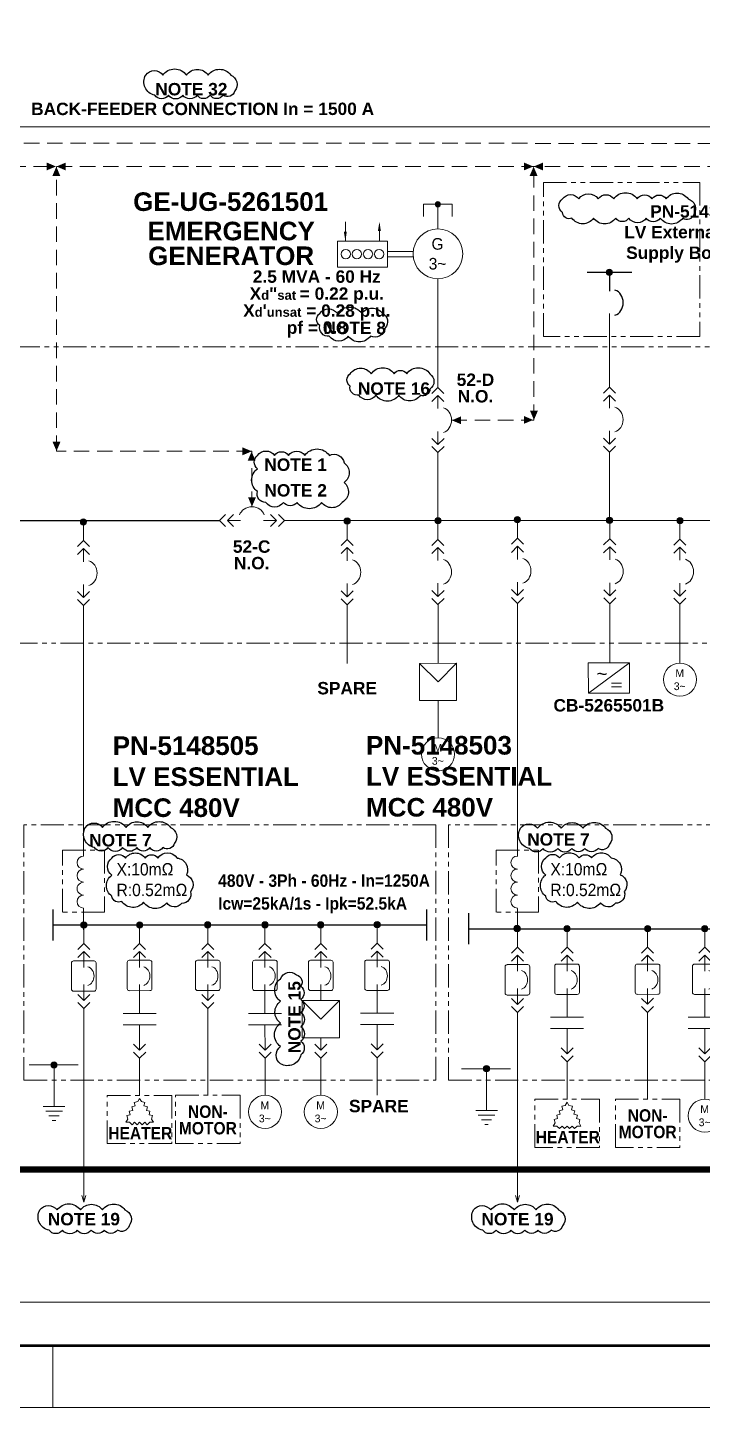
# Model space of a CAD drawing. Extents: x 0 to 1189, y 0 to 841.
# Drawn here: x 205.9 to 314.8, y 0 to 222.6 of the extents above; entities that cross this region are included whole.
import ezdxf

# ---------------------------------------------------------------- set-up
doc = ezdxf.new("R2010")
doc.units = 0
doc.header["$MEASUREMENT"] = 0
for name, pattern in [('CENTER', [2, 1.25, -0.25, 0.25, -0.25]), ('HIDDEN', [0.375, 0.25, -0.125]), ('PHANTOM', [2.5, 1.25, -0.25, 0.25, -0.25, 0.25, -0.25])]:
    doc.linetypes.add(name, pattern=pattern)
for name, color, linetype in [('Border', 7, 'Continuous'), ('E-BOARD', 4, 'PHANTOM'), ('E-BUSBAR', 5, 'Continuous'), ('E-CONNECTION DOT', 7, 'Continuous'), ('E-CONTRL. & DATA CABLE', 9, 'HIDDEN'), ('E-NOTE TEXT', 7, 'Continuous'), ('E-POWER CABLE', 3, 'Continuous'), ('E-SCOPE BOUNDARY', 7, 'CENTER'), ('E-SYMBOL', 2, 'Continuous'), ('E-TEXT 2', 7, 'Continuous'), ('E-TEXT 3', 3, 'Continuous'), ('REV CLOUD', 1, 'Continuous')]:
    doc.layers.add(name, color=color, linetype=linetype)
doc.layers.add('Level 1', color=7, linetype='Continuous', lineweight=0)
doc.layers.add('Level 21', color=7, linetype='Continuous', lineweight=0)
doc.styles.add('P80-ARIAL', font='arialbd.ttf')
doc.styles.add('P80-ARIAL-1', font='arialbd.ttf')
doc.styles.add('Styledgn032', font='arialbd.ttf')
doc.styles.add('Styledgn100', font='arialbd.ttf')
doc.styles.add('Unifilar', font='arial.ttf')

# ---------------------------------------------------------------- blocks, each defined once
blk = doc.blocks.new('STARTG')
at = {"layer": 'E-SYMBOL', "linetype": 'Continuous', "lineweight": 0}
for p in [(-1, 0), (1, 0)]:
    blk.add_line(p, (0, -1), dxfattribs=at)
at = {"layer": 'E-SYMBOL', "linetype": 'Continuous', "lineweight": 0, "flags": 128}
blk.add_lwpolyline([(-1, 0), (1, 0), (1, -2), (-1, -2), (-1, 0)], dxfattribs=at)
blk = doc.blocks.new('MOT3PH1')
at = {"layer": 'E-SYMBOL', "linetype": 'Continuous', "lineweight": -2}
blk.add_circle((0, -53.4), 53.4, dxfattribs=at)
at = {"layer": 'E-SYMBOL', "linetype": 'Continuous', "lineweight": -2, "char_height": 25, "attachment_point": 5, "line_spacing_factor": 0.8, "style": 'P80-ARIAL-1'}
for s, insert in [('{\\Fdgn000|c0;M}', (-0.8, -32.3)), ('{\\Fdgn000|c0;3~}', (-0.8, -74.9))]:
    blk.add_mtext(s, dxfattribs=dict(at, insert=insert))
blk = doc.blocks.new('DJBTEX1')
at = {"layer": 'E-SYMBOL', "linetype": 'Continuous', "lineweight": -2}
for p, q in [((0, -36.9), (0, -97.4)), ((0, -263.1), (0, -202.6))]:
    blk.add_line(p, q, dxfattribs=at)
at = {"layer": 'E-SYMBOL', "linetype": 'Continuous', "lineweight": 13, "flags": 128}
for points in [[(27.7, -27.7), (0, 0), (-27.7, -27.7)], [(27.7, -64.6), (0, -36.9), (-27.7, -64.6)], [(27.7, -235.4), (0, -263.1), (-27.7, -235.4)], [(27.7, -272.3), (0, -300), (-27.7, -272.3)]]:
    blk.add_lwpolyline(points, dxfattribs=at)
at = {"layer": 'E-SYMBOL', "linetype": 'Continuous', "lineweight": -2}
blk.add_ellipse((12.5, -150), major_axis=(0, -58.8), ratio=0.849997, start_param=0.25268, end_param=2.888912, dxfattribs=at)
blk = doc.blocks.new('CONEX31')
at = {"layer": 'E-CONNECTION DOT', "linetype": 'Continuous'}
h = blk.add_hatch(color=7, dxfattribs=at)
edge = h.paths.add_edge_path()
edge.add_arc((0, 0), 10, 0, 360)
at = {"layer": 'E-CONNECTION DOT', "color": 7, "linetype": 'Continuous', "lineweight": -2}
blk.add_circle((0, 0), 10, dxfattribs=at)
blk = doc.blocks.new('AnonymousCell2')
at = {"layer": 'E-SYMBOL', "linetype": 'Continuous', "lineweight": 13, "flags": 128}
for points in [[(27.7, 4.6), (0, 32.3), (-27.7, 4.6)], [(27.7, -32.3), (0, -4.6), (-27.7, -32.3)]]:
    blk.add_lwpolyline(points, dxfattribs=at)
blk = doc.blocks.new('AnonymousCell3')
at = {"layer": 'E-SYMBOL', "linetype": 'Continuous', "lineweight": 13, "flags": 128}
for points in [[(27.7, 32.3), (0, 4.6), (-27.7, 32.3)], [(27.7, -4.6), (0, -32.3), (-27.7, -4.6)]]:
    blk.add_lwpolyline(points, dxfattribs=at)
blk = doc.blocks.new('DJBTEX')
at = {"layer": 'E-SYMBOL', "linetype": 'Continuous', "lineweight": 13}
for p, q in [((0, -36.9), (0, -97.4)), ((0, -263.1), (0, -202.6))]:
    blk.add_line(p, q, dxfattribs=at)
blk.add_ellipse((12.5, -150), major_axis=(0, -58.8), ratio=0.849997, start_param=0.25268, end_param=2.888912, dxfattribs=at)
at = {"color": 7, "linetype": 'Continuous', "lineweight": 13}
for name, p in [('AnonymousCell2', (0, -32.3)), ('AnonymousCell3', (0, -267.7))]:
    blk.add_blockref(name, p, dxfattribs=at)
blk = doc.blocks.new('ATERR1')
at = {"layer": 'E-SYMBOL', "linetype": 'Continuous'}
h = blk.add_hatch(color=256, dxfattribs=at)
edge = h.paths.add_edge_path()
edge.add_arc((0, 0), 10, 0, 360)
at = {"layer": 'E-SYMBOL', "linetype": 'Continuous', "lineweight": -2}
for p, q in [((-80.3, 0), (77.9, 0)), ((0, 0), (0, -134.4)), ((-35, -134.4), (35, -134.4)), ((-26.8, -149.4), (26.8, -149.4)), ((-16.4, -164.4), (16.4, -164.4)), ((-5.8, -179.4), (5.8, -179.4))]:
    blk.add_line(p, q, dxfattribs=at)
blk.add_circle((0, 0), 10, dxfattribs=at)
blk = doc.blocks.new('AnonymousCell35')
at = {"layer": 'E-SYMBOL', "linetype": 'Continuous', "lineweight": 0, "flags": 128}
for points in [[(1.67, 2.45), (-1.64, 2.45)], [(-1.97, 2.11), (-1.97, -2.12)], [(2.01, -2.11), (2, 2.12)], [(-1.64, -2.45), (1.67, -2.45)]]:
    blk.add_lwpolyline(points, dxfattribs=at)
at = {"layer": 'E-SYMBOL', "linetype": 'Continuous', "lineweight": 0}
for centre, start, end in [((-1.64, 2.11), 90.0158, 180.0158), ((1.67, 2.12), 0.0158, 90.0158), ((-1.64, -2.12), 180.0158, 270.0158), ((1.67, -2.11), 270.0158, 0.0158), ((1.67, -2.11), 270.0158, 0.0158)]:
    blk.add_arc(centre, 0.331, start, end, dxfattribs=at)
blk = doc.blocks.new('DJARBT')
at = {"layer": 'E-SYMBOL', "linetype": 'Continuous', "lineweight": 0}
for p, q in [((0, 7.91), (0, 5.34)), ((0, 0), (0, 2.57))]:
    blk.add_line(p, q, dxfattribs=at)
blk.add_ellipse((0.33, 3.96), major_axis=(0, -1.55), ratio=0.849997, start_param=0.25268, end_param=2.888912, dxfattribs=at)
blk = doc.blocks.new('AnonymousCell34')
at = {"layer": 'E-SYMBOL', "linetype": 'Continuous', "lineweight": 0, "flags": 128}
for points in [[(0.97, 4.28), (0, 5.25), (-0.97, 4.28)], [(0.97, 2.99), (0, 3.96), (-0.97, 2.99)], [(0.97, -2.99), (0, -3.96), (-0.97, -2.99)], [(0.97, -4.28), (0, -5.25), (-0.97, -4.28)]]:
    blk.add_lwpolyline(points, dxfattribs=at)
at = {"layer": 'E-SYMBOL', "linetype": 'Continuous', "lineweight": 0}
for name, p in [('AnonymousCell35', (-0.02, 0)), ('DJARBT', (0, -3.96))]:
    blk.add_blockref(name, p, dxfattribs=at)
blk = doc.blocks.new('AnonymousCell33')
at = {"layer": 'E-POWER CABLE', "linetype": 'Continuous', "lineweight": 0}
for p, q in [((0, 10.5), (0, 13.5)), ((0, 0), (0, -14))]:
    blk.add_line(p, q, dxfattribs=at)
at = {"color": 7, "linetype": 'Continuous', "lineweight": 0}
blk.add_blockref('AnonymousCell34', (0, 5.25), dxfattribs=at)
at = {"layer": 'Level 1', "color": 7, "linetype": 'Continuous', "lineweight": 0, "xscale": 0.05000000000000002, "yscale": 0.05000000000000002, "zscale": 0.05000000000000002, "rotation": 0.01584072561617136}
blk.add_blockref('CONEX31', (0, 13.5), dxfattribs=at)
blk.add_blockref('CONEX31', (0, 13.5), dxfattribs=at)
blk = doc.blocks.new('AnonymousCell153')
at = {"layer": 'E-SYMBOL', "linetype": 'Continuous', "lineweight": 13}
blk.add_circle((0, 0), 4.01, dxfattribs=at)
at = {"layer": 'E-SYMBOL', "linetype": 'Continuous', "lineweight": 13, "char_height": 1.875, "attachment_point": 5, "rotation": 0.0158, "line_spacing_factor": 0.8, "style": 'P80-ARIAL-1'}
for s, insert in [('{\\Fdgn000|c0;G}', (-0.06, 1.59)), ('{\\Fdgn000|c0;3~}', (-0.06, -1.61))]:
    blk.add_mtext(s, dxfattribs=dict(at, insert=insert))
blk = doc.blocks.new('AnonymousCell572')
at = {"layer": 'E-SYMBOL', "linetype": 'Continuous', "lineweight": 13}
for p, q in [((-3.01, -15.46), (3.65, -10.55)), ((0.71, -13.82), (2.34, -13.82)), ((0.71, -14.42), (2.34, -14.42))]:
    blk.add_line(p, q, dxfattribs=at)
blk.add_lwpolyline([(-3.02, -10.55), (3.65, -10.55), (3.65, -15.46), (-3.01, -15.46)], close=True, dxfattribs=at)
at = {"layer": 'E-SYMBOL', "linetype": 'Continuous', "lineweight": 13, "style": 'Unifilar'}
blk.add_text('~', height=2.15, dxfattribs=at).set_placement((-1.69, -13.39))
blk = doc.blocks.new('NA')
at = {"layer": 'E-SYMBOL', "linetype": 'Continuous', "lineweight": 13}
for p, q in [((53.536, 0), (-53.536, 0)), ((53.536, -36.62), (-53.536, -36.62))]:
    blk.add_line(p, q, dxfattribs=at)
blk = doc.blocks.new('DJARBT70')
at = {"layer": 'E-SYMBOL', "linetype": 'Continuous', "lineweight": 13}
for p, q in [((0, 7.91), (0, 5.34)), ((0, 0), (0, 2.57))]:
    blk.add_line(p, q, dxfattribs=at)
at = {"layer": 'E-SYMBOL', "linetype": 'Continuous', "lineweight": 13, "flags": 128}
for points in [[(-1.99, 6.17), (-1.99, 1.94)], [(1.65, 6.5), (-1.66, 6.5)], [(1.99, 1.94), (1.99, 6.17)], [(-1.66, 1.6), (1.66, 1.61)]]:
    blk.add_lwpolyline(points, dxfattribs=at)
at = {"layer": 'E-SYMBOL', "linetype": 'Continuous', "lineweight": 13}
for centre, start, end in [((-1.66, 6.17), 90.0158, 180.0158), ((1.65, 6.17), 0.0158, 90.0158), ((-1.66, 1.94), 180.0158, 270.0158), ((1.66, 1.94), 270.0158, 0.0158), ((1.66, 1.94), 270.0158, 0.0158)]:
    blk.add_arc(centre, 0.331, start, end, dxfattribs=at)
blk.add_ellipse((0.33, 3.96), major_axis=(0, -1.55), ratio=0.849997, start_param=0.25268, end_param=2.888912, dxfattribs=at)
blk = doc.blocks.new('A$C60a13fb3')
at = {"layer": 'E-POWER CABLE', "linetype": 'Continuous', "lineweight": 0}
for p, q in [((0, -3), (0, 0)), ((0, -12.21), (0, -14.29)), ((0, -16.12), (0.01, -20.21)), ((0.01, -27.5), (0.01, -21.5))]:
    blk.add_line(p, q, dxfattribs=at)
at = {"layer": 'E-SYMBOL', "linetype": 'Continuous', "lineweight": 0, "flags": 128}
for points in [[(0.97, -3.97), (0, -3), (-0.97, -3.97)], [(0.97, -5.26), (0, -4.29), (-0.97, -5.26)], [(0.97, -19.24), (0.01, -20.21), (-0.96, -19.24)], [(0.98, -20.53), (0.01, -21.5), (-0.96, -20.53)]]:
    blk.add_lwpolyline(points, dxfattribs=at)
at = {"color": 7, "linetype": 'Continuous', "lineweight": 13}
blk.add_blockref('DJARBT70', (0, -12.21), dxfattribs=at)
at = {"layer": 'Level 1', "color": 7, "linetype": 'Continuous', "lineweight": 0, "xscale": 0.05000000000000002, "yscale": 0.05000000000000002, "zscale": 0.05000000000000002, "rotation": 0.01584072561617136}
for name, p in [('CONEX31', (0, 0)), ('NA', (0, -14.29))]:
    blk.add_blockref(name, p, dxfattribs=at)
blk = doc.blocks.new('A$C6713cf10')
at = {"layer": 'E-POWER CABLE', "linetype": 'Continuous', "lineweight": 0}
for p, q in [((0, -3), (0, 0)), ((0, -12.21), (0, -14.29)), ((0, -16.12), (0.01, -20.21)), ((0.01, -27.5), (0.01, -21.5))]:
    blk.add_line(p, q, dxfattribs=at)
at = {"layer": 'E-SYMBOL', "linetype": 'Continuous', "lineweight": 0, "flags": 128}
for points in [[(0.97, -3.97), (0, -3), (-0.97, -3.97)], [(0.97, -5.26), (0, -4.29), (-0.97, -5.26)], [(0.97, -19.24), (0.01, -20.21), (-0.96, -19.24)], [(0.98, -20.53), (0.01, -21.5), (-0.96, -20.53)]]:
    blk.add_lwpolyline(points, dxfattribs=at)
at = {"color": 7, "linetype": 'Continuous', "lineweight": 13}
blk.add_blockref('DJARBT70', (0, -12.21), dxfattribs=at)
at = {"layer": 'Level 1', "color": 7, "linetype": 'Continuous', "lineweight": 0, "xscale": 0.05000000000000002, "yscale": 0.05000000000000002, "zscale": 0.05000000000000002, "rotation": 0.01584072561617136}
for name, p in [('CONEX31', (0, 0)), ('NA', (0, -14.29))]:
    blk.add_blockref(name, p, dxfattribs=at)
at = {"layer": 'Level 1', "color": 1, "linetype": 'Continuous', "lineweight": 0, "xscale": 0.05000000000000002, "yscale": 0.05000000000000002, "zscale": 0.05000000000000002, "rotation": 0.01584072561617136}
blk.add_blockref('MOT3PH1', (0.01, -27.5), dxfattribs=at)
blk = doc.blocks.new('A$C0d55cd45')
at = {"layer": 'E-POWER CABLE', "linetype": 'Continuous', "lineweight": 0}
for p, q in [((0, -3), (0, 0)), ((0.01, -18.21), (0.01, -20.21)), ((0.01, -27.5), (0.01, -21.5))]:
    blk.add_line(p, q, dxfattribs=at)
at = {"layer": 'E-SYMBOL', "linetype": 'Continuous', "lineweight": 0, "flags": 128}
for points in [[(0.97, -3.97), (0, -3), (-0.97, -3.97)], [(0.97, -5.26), (0, -4.29), (-0.97, -5.26)], [(0.97, -19.24), (0.01, -20.21), (-0.96, -19.24)], [(0.98, -20.53), (0.01, -21.5), (-0.96, -20.53)]]:
    blk.add_lwpolyline(points, dxfattribs=at)
at = {"color": 7, "linetype": 'Continuous', "lineweight": 13}
blk.add_blockref('DJARBT70', (0, -12.21), dxfattribs=at)
at = {"layer": 'Level 1', "color": 7, "linetype": 'Continuous', "lineweight": 0}
for name, p, xscale, yscale, zscale, rotation in [('CONEX31', (0, 0), 0.05000000000000002, 0.05000000000000002, 0.05000000000000002, 0.01584072561617136), ('STARTG', (0, -12.21), 3, 3, 3, 0.01584072559316328)]:
    blk.add_blockref(name, p, dxfattribs=dict(at, xscale=xscale, yscale=yscale, zscale=zscale, rotation=rotation))
at = {"layer": 'Level 1', "color": 1, "linetype": 'Continuous', "lineweight": 0, "xscale": 0.05000000000000002, "yscale": 0.05000000000000002, "zscale": 0.05000000000000002, "rotation": 0.01584072561617136}
blk.add_blockref('MOT3PH1', (0.01, -27.5), dxfattribs=at)
blk = doc.blocks.new('TYPE-NO MOTOR')
at = {"layer": 'E-POWER CABLE', "linetype": 'Continuous', "lineweight": 0}
for p, q in [((0, -3), (0, 0)), ((0, -12.21), (0, -14.29)), ((0, -16.12), (0.01, -20.21)), ((0.01, -27.5), (0.01, -21.5))]:
    blk.add_line(p, q, dxfattribs=at)
at = {"layer": 'E-SYMBOL', "linetype": 'Continuous', "lineweight": 0, "flags": 128}
for points in [[(0.97, -3.97), (0, -3), (-0.97, -3.97)], [(0.97, -5.26), (0, -4.29), (-0.97, -5.26)], [(0.97, -19.24), (0.01, -20.21), (-0.96, -19.24)], [(0.98, -20.53), (0.01, -21.5), (-0.96, -20.53)]]:
    blk.add_lwpolyline(points, dxfattribs=at)
at = {"color": 7, "linetype": 'Continuous', "lineweight": 13}
blk.add_blockref('DJARBT70', (0, -12.21), dxfattribs=at)
at = {"layer": 'Level 1', "color": 7, "linetype": 'Continuous', "lineweight": 0, "xscale": 0.05000000000000002, "yscale": 0.05000000000000002, "zscale": 0.05000000000000002, "rotation": 0.01584072561617136}
blk.add_blockref('NA', (0, -14.29), dxfattribs=at)
blk = doc.blocks.new('A$C6ec2deaa')
blk.add_blockref('TYPE-NO MOTOR', (0, 0.08))
at = {"layer": 'Level 1', "color": 7, "linetype": 'Continuous', "lineweight": 0, "xscale": 0.05000000000000002, "yscale": 0.05000000000000002, "zscale": 0.05000000000000002, "rotation": 0.01584072561617136}
blk.add_blockref('CONEX31', (0, 0.08), dxfattribs=at)
blk = doc.blocks.new('A$C74899eaa')
at = {"layer": 'E-BOARD', "lineweight": 13, "ltscale": 3}
blk.add_lwpolyline([(-5.21, 0), (5.21, 0), (5.21, -7.79), (-5.21, -7.79)], close=True, dxfattribs=at)
blk = doc.blocks.new('AnonymousCell713')
at = {"layer": 'E-SYMBOL', "linetype": 'Continuous', "lineweight": 0}
for p, q in [((-1.67, 0.05), (-1.11, 0.2)), ((-1.52, -0.5), (-1.67, 0.05)), ((-1.26, 0.76), (-0.7, 0.91)), ((-1.11, 0.2), (-1.26, 0.76)), ((-0.85, 1.47), (-0.29, 1.62)), ((-0.7, 0.91), (-0.85, 1.47)), ((-0.29, 1.62), (0, 2.12)), ((0.29, 1.62), (0, 2.12)), ((0.85, 1.47), (0.29, 1.62)), ((0.7, 0.91), (0.85, 1.47)), ((1.26, 0.76), (0.7, 0.91)), ((1.11, 0.2), (1.26, 0.76)), ((1.67, 0.06), (1.11, 0.2)), ((1.52, -0.5), (1.67, 0.06)), ((-1.92, -1.21), (-2.22, -1.72)), ((-1.63, -1.72), (-2.22, -1.72)), ((-2.07, -0.65), (-1.52, -0.5)), ((-1.92, -1.21), (-2.07, -0.65)), ((-1.63, -1.72), (-1.22, -2.13)), ((-1.22, -2.13), (-0.82, -1.72)), ((-0.82, -1.72), (-0.41, -2.13)), ((-0.41, -2.13), (0, -1.72)), ((0, -1.72), (0.41, -2.12)), ((0.41, -2.12), (0.82, -1.72)), ((0.82, -1.72), (1.22, -2.12)), ((1.22, -2.12), (1.63, -1.72)), ((2.07, -0.65), (1.52, -0.5)), ((1.63, -1.72), (2.22, -1.72)), ((1.93, -1.21), (2.07, -0.65)), ((1.93, -1.21), (2.22, -1.72))]:
    blk.add_line(p, q, dxfattribs=at)
blk = doc.blocks.new('A$C8a68718e')
at = {"color": 1}
blk.add_blockref('A$C74899eaa', (0, 0), dxfattribs=at)
at = {"color": 7, "linetype": 'Continuous', "lineweight": 0}
blk.add_blockref('AnonymousCell713', (0, -2.62), dxfattribs=at)
at = {"layer": 'E-TEXT 2', "linetype": 'Continuous', "lineweight": 0, "insert": (0.11, -6.11), "char_height": 2, "attachment_point": 5, "rotation": 0.0158, "line_spacing_factor": 0.8, "style": 'Styledgn032'}
blk.add_mtext('{\\W0.9;HEATER}', dxfattribs=at)
blk = doc.blocks.new('A$C648f9ce4')
at = {"layer": 'Border', "linetype": 'Continuous', "lineweight": 53}
blk.add_line((25, 10), (1179, 10), dxfattribs=at)
at = {"layer": 'Border', "linetype": 'Continuous', "lineweight": 0}
blk.add_line((210, 10.06), (210, 0.06), dxfattribs=at)
at = {"layer": 'Border', "linetype": 'Continuous', "lineweight": 0, "flags": 128}
blk.add_lwpolyline([(0, 0), (1189, 0), (1189, 841), (0, 841), (0, 0)], dxfattribs=at)
blk = doc.blocks.new('REATOR1')
at = {"layer": 'E-SYMBOL', "linetype": 'Continuous', "lineweight": -2, "flags": 128}
blk.add_lwpolyline([(0, -111.9, -1), (0, -83.9, -1), (0, -56, -1), (0, -28, -1), (0, 0, -1)], format="xyb", dxfattribs=at)
blk = doc.blocks.new('A$C7ddd5fdc')
at = {"layer": 'E-BOARD', "lineweight": 13, "ltscale": 3}
blk.add_lwpolyline([(-3.41, 0.96), (3.4, 0.96), (3.4, -9.04), (-3.41, -9.04)], close=True, dxfattribs=at)
at = {"layer": 'Level 1', "color": 7, "linetype": 'Continuous', "lineweight": 13, "xscale": 0.075, "yscale": 0.075, "zscale": 0.075, "rotation": 0.01584072559316328}
blk.add_blockref('REATOR1', (0, 0), dxfattribs=at)

msp = doc.modelspace()

# ---------------------------------------------------------------- hatches: boundary and pattern name
at = {"layer": 'E-CONTRL. & DATA CABLE', "ltscale": 10}
for points in [[(210.51, 200.2), (209.02, 200.84), (209.02, 199.57)], [(210.61, 200.2), (212.1, 199.56), (212.1, 200.83)], [(287.52, 200.2), (286.02, 200.84), (286.02, 199.57)], [(287.61, 200.2), (289.1, 199.56), (289.1, 200.83)], [(210.58, 200.18), (211.21, 198.68), (209.94, 198.68)], [(287.58, 200.18), (288.21, 198.68), (286.94, 198.68)], [(287.63, 159.3), (288.27, 160.79), (287, 160.79)], [(274.39, 159.25), (275.88, 158.61), (275.88, 159.89)], [(287.5, 159.31), (286.01, 159.95), (286.01, 158.68)], [(210.61, 154.29), (211.24, 155.78), (209.97, 155.78)], [(242.11, 154.25), (240.61, 154.88), (240.61, 153.61)], [(242.08, 154.21), (242.71, 152.72), (241.44, 152.72)], [(242.14, 145.33), (242.78, 146.82), (241.51, 146.82)]]:
    msp.add_hatch(color=256, dxfattribs=at).paths.add_polyline_path(points)
at = {"layer": 'E-SYMBOL', "linetype": 'Continuous'}
for points in [[(257.21, 188.17), (257.44, 189.66), (256.97, 189.66)], [(262.7, 191.28), (262.94, 189.79), (262.46, 189.79)]]:
    msp.add_hatch(color=256, dxfattribs=at).paths.add_polyline_path(points)

# ---------------------------------------------------------------- linework, layer by layer
at = {"color": 1}
msp.add_lwpolyline([(257.97, 166.77, -0.520567), (261.39, 166.77, -0.520567), (265.07, 166.77, -0.520567), (267.1, 166.77, -0.520567), (270.86, 166.74, -0.520567), (270.86, 164.29, -0.520567), (269.33, 163.29, -0.520567), (265.83, 163.29, -0.520567), (262.15, 163.29, -0.520567), (259.4, 163.29, -0.520567), (257.97, 164.78, -0.520567)], format="xyb", close=True, dxfattribs=at)
at = {"layer": 'E-BOARD', "lineweight": 13, "ltscale": 3}
for points in [[(289.16, 197.64), (314.39, 197.64), (314.39, 172.79), (289.16, 172.79)], [(31.27, 123.29), (365.43, 123.29), (365.43, 171.12), (31.27, 171.12)], [(205.35, 52.79), (271.81, 52.79), (271.81, 94.01), (205.35, 94.01)], [(273.85, 52.79), (356.68, 52.79), (356.68, 94.01), (273.85, 94.01)]]:
    msp.add_lwpolyline(points, close=True, dxfattribs=at)
at = {"layer": 'E-BUSBAR', "linetype": 'Continuous', "lineweight": 30}
for p, q in [((33.28, 143.08), (236.88, 143.11)), ((247.39, 143.11), (362.42, 143.13)), ((210.01, 80.34), (210.01, 75.34)), ((270.3, 80.35), (270.3, 75.35)), ((277.09, 79.72), (277.09, 74.72)), ((210.01, 77.84), (270.3, 77.85)), ((277.09, 77.22), (352.81, 77.24))]:
    msp.add_line(p, q, dxfattribs=at)
at = {"layer": 'E-CONTRL. & DATA CABLE', "lineweight": 0, "ltscale": 10}
for points in [[(391.62, 159.91), (399.09, 159.91), (399.09, 203.92), (41.03, 203.97), (41.03, 348.72)], [(1015.63, 200.19), (97.82, 200.19), (97.82, 160.07), (54.18, 160.07)], [(242.14, 145.29), (242.14, 154.28), (210.59, 154.28), (210.59, 200.19)], [(274.33, 159.29), (287.59, 159.29), (287.59, 200.19)]]:
    msp.add_lwpolyline(points, dxfattribs=at)
at = {"layer": 'E-POWER CABLE', "linetype": 'Continuous', "lineweight": 13}
for p, q in [((52.85, 206.59), (389.43, 206.58)), ((272.14, 194.11), (272.14, 190.11)), ((272.14, 182.1), (272.15, 164.54)), ((272.15, 154.04), (272.15, 143.04)), ((299.82, 154.12), (299.82, 143.12)), ((214.95, 139.85), (214.95, 142.85)), ((284.96, 140.21), (284.96, 143.21)), ((214.95, 129.35), (214.96, 111.85)), ((284.96, 129.71), (284.96, 112.21)), ((214.96, 111.83), (214.96, 88.94)), ((284.97, 88.87), (284.96, 112.21)), ((214.96, 80.55), (214.96, 77.04)), ((284.97, 80.48), (284.97, 77.23)), ((27.06, 16.97), (949.76, 16.98))]:
    msp.add_line(p, q, dxfattribs=at)
at = {"layer": 'E-POWER CABLE', "linetype": 'Continuous', "lineweight": 30}
msp.add_line((296.22, 183.13), (303.41, 183.13), dxfattribs=at)
at = {"layer": 'E-POWER CABLE', "linetype": 'Continuous', "lineweight": 0}
for p, q in [((257.5, 140), (257.5, 143)), ((272.15, 140.04), (272.15, 143.04)), ((299.85, 140.13), (299.85, 143.13)), ((311.19, 140.08), (311.19, 143.08)), ((257.5, 129.5), (257.5, 120)), ((272.16, 129.54), (272.16, 120.04)), ((299.86, 129.63), (299.86, 120.13)), ((311.19, 129.58), (311.19, 120.08)), ((272.16, 108.04), (272.16, 114.04)), ((235.01, 74.85), (235.01, 77.85)), ((305.97, 74.23), (305.97, 77.23)), ((235.01, 50.35), (235.01, 64.35)), ((305.98, 49.73), (305.97, 63.73)), ((215.01, 50.35), (215.02, 33.11)), ((284.98, 49.73), (284.98, 33.11)), ((215.02, 33.11), (214.7, 34.21)), ((215.02, 33.11), (215.34, 34.21)), ((284.98, 33.11), (284.66, 34.21)), ((284.98, 33.11), (285.3, 34.21))]:
    msp.add_line(p, q, dxfattribs=at)
at = {"layer": 'E-POWER CABLE', "lineweight": 0, "ltscale": 10}
msp.add_lwpolyline([(299.82, 164.62), (299.82, 176.47)], dxfattribs=at)
at = {"layer": 'E-SCOPE BOUNDARY', "lineweight": 30, "ltscale": 10, "const_width": 1}
msp.add_lwpolyline([(1045.55, 330.45), (1045.55, 110.53), (951.07, 110.53), (951.1, 38.38), (120.26, 38.38), (120.26, 111.17), (29.5, 111.17), (29.5, 330.76), (1045.55, 330.76)], dxfattribs=at)
at = {"layer": 'E-SYMBOL', "linetype": 'Continuous', "lineweight": 13, "ltscale": 0.25}
for p, q in [((257.21, 188.18), (257.21, 191.27)), ((262.69, 188.18), (262.69, 190.92))]:
    msp.add_line(p, q, dxfattribs=at)
at = {"layer": 'E-SYMBOL', "linetype": 'Continuous', "lineweight": -2}
msp.add_line((299.82, 183.13), (299.82, 180.1), dxfattribs=at)
at = {"layer": 'E-SYMBOL', "linetype": 'Continuous', "lineweight": 13, "flags": 128}
msp.add_lwpolyline([(274.46, 192.12), (274.45, 194.11), (269.82, 194.11), (269.82, 192.12)], dxfattribs=at)
at = {"layer": 'E-SYMBOL', "linetype": 'Continuous', "lineweight": 13, "ltscale": 0.25}
msp.add_lwpolyline([(255.92, 188.17), (264, 188.17), (264, 183.96), (255.92, 183.96)], close=True, dxfattribs=at)
at = {"layer": 'E-SYMBOL', "linetype": 'Continuous', "lineweight": 13}
for points in [[(264.01, 186.5), (268.1, 186.5)], [(264.01, 185.64), (268.11, 185.64)]]:
    msp.add_lwpolyline(points, dxfattribs=at)
at = {"layer": 'E-SYMBOL', "linetype": 'Continuous', "lineweight": 0, "flags": 128}
for points in [[(235.98, 73.88), (235.01, 74.85), (234.04, 73.88)], [(235.98, 72.59), (235.01, 73.55), (234.04, 72.58)], [(306.94, 73.26), (305.97, 74.23), (305, 73.26)], [(306.94, 71.97), (305.97, 72.94), (305, 71.97)], [(235.98, 66.61), (235.01, 65.64), (234.04, 66.61)], [(235.98, 65.32), (235.01, 64.35), (234.04, 65.32)], [(306.94, 66), (305.97, 65.03), (305, 65.99)], [(306.94, 64.7), (305.97, 63.73), (305, 64.7)]]:
    msp.add_lwpolyline(points, dxfattribs=at)
at = {"layer": 'E-SYMBOL', "linetype": 'Continuous', "lineweight": 13, "ltscale": 0.25}
for centre in [(257.27, 186.07), (259.06, 186.07), (260.86, 186.07), (262.65, 186.07)]:
    msp.add_circle(centre, 0.754, dxfattribs=at)
at = {"layer": 'E-SYMBOL', "linetype": 'Continuous', "lineweight": -2}
msp.add_ellipse((300.26, 178.23), major_axis=(0, -2.1), ratio=0.849997, start_param=0.25268, end_param=2.888912, dxfattribs=at)
at = {"layer": 'REV CLOUD'}
for points in [[(224.99, 214.94, -0.520567), (227.76, 214.94, -0.520567), (231.56, 214.94, -0.520567), (235.08, 214.94, -0.520567), (238.72, 214.94, -0.520567), (239.36, 212.4, -0.520567), (237.49, 211.7, -0.520567), (235.38, 211.7, -0.520567), (233.28, 211.7, -0.520567), (231, 211.7, -0.520567), (228.65, 211.7, -0.520567), (226.46, 211.7, -0.520567)], [(292.25, 194.99, -0.520567), (294.87, 194.99, -0.520567), (297.99, 194.99, -0.520567), (300.51, 194.99, -0.520567), (304.28, 194.99, -0.520567), (306.67, 194.99, -0.520567), (308.97, 194.99, -0.520567), (312.49, 194.99, -0.520567), (313.42, 192.47, -0.520567), (311.65, 191.86, -0.520567), (308.02, 191.86, -0.520567), (305.75, 191.86, -0.520567), (302.95, 191.86, -0.520567), (300.82, 191.86, -0.520567), (297.26, 191.86, -0.520567), (293.76, 191.86, -0.520567), (292.25, 192.78, -0.520567)], [(253.08, 176.5, -0.520567), (255.92, 176.5, -0.520567), (259.86, 176.5, -0.520567), (263.18, 176.5, -0.520567), (263.62, 174.16, -0.520567), (261.25, 172.82, -0.520567), (257.68, 172.82, -0.520567), (254.61, 172.82, -0.520567), (253.08, 174.54, -0.520567)], [(243.05, 153.59, -0.520567), (245.76, 153.59, -0.520567), (248.06, 153.59, -0.520567), (250.66, 153.59, -0.520567), (254.63, 153.59, -0.520567), (257, 152.37, -0.520567), (257, 149.22, -0.520567), (256.71, 146.01, -0.520567), (253.37, 146.01, -0.520567), (249.41, 146.01, -0.520567), (247.23, 146.01, -0.520567), (244.36, 146.01, -0.520567), (243.05, 147.75, -0.520567), (243.05, 151.44, -0.520567)], [(215.26, 93.56, -0.520567), (218.02, 93.56, -0.520567), (221.82, 93.56, -0.520567), (225.34, 93.56, -0.520567), (228.98, 93.56, -0.520567), (229.63, 91.01, -0.520567), (227.76, 90.31, -0.520567), (225.65, 90.31, -0.520567), (223.55, 90.31, -0.520567), (221.27, 90.31, -0.520567), (218.91, 90.31, -0.520567), (216.73, 90.31, -0.520567)], [(285.46, 93.43, -0.520567), (288.23, 93.43, -0.520567), (292.03, 93.43, -0.520567), (295.55, 93.43, -0.520567), (299.19, 93.43, -0.520567), (299.83, 90.88, -0.520567), (297.97, 90.18, -0.520567), (295.85, 90.18, -0.520567), (293.75, 90.18, -0.520567), (291.47, 90.18, -0.520567), (289.12, 90.18, -0.520567), (286.93, 90.18, -0.520567)], [(219.54, 88.63, -0.520567), (221.76, 88.63, -0.520567), (224.92, 88.63, -0.520567), (226.94, 88.63, -0.520567), (230.08, 88.63, -0.520567), (231.56, 85.92, -0.520567), (232.2, 83.2, -0.520567), (230.78, 81.32, -0.520567), (228.39, 81.4, -0.520567), (224.65, 81.52, -0.520567), (221.15, 81.63, -0.520567), (219.54, 82.48, -0.520567), (219.54, 85.88, -0.520567)], [(289.55, 88.64, -0.520567), (291.77, 88.64, -0.520567), (294.93, 88.64, -0.520567), (296.94, 88.64, -0.520567), (300.09, 88.64, -0.520567), (301.56, 85.93, -0.520567), (302.21, 83.21, -0.520567), (300.79, 81.33, -0.520567), (298.39, 81.4, -0.520567), (294.65, 81.53, -0.520567), (291.15, 81.64, -0.520567), (289.55, 82.49, -0.520567), (289.55, 85.89, -0.520567)], [(246.76, 55.43, -0.520567), (246.76, 58.2, -0.520567), (246.76, 62, -0.520567), (246.76, 65.52, -0.520567), (246.76, 69.16, -0.520567), (249.3, 69.8, -0.520567), (250.01, 67.93, -0.520567), (250.01, 65.82, -0.520567), (250.01, 63.72, -0.520567), (250.01, 61.44, -0.520567), (250.01, 59.09, -0.520567), (250.01, 56.9, -0.520567)], [(207.93, 31.85, -0.520567), (210.69, 31.85, -0.520567), (214.49, 31.85, -0.520567), (218.01, 31.85, -0.520567), (221.65, 31.85, -0.520567), (222.3, 29.31, -0.520567), (220.43, 28.6, -0.520567), (218.32, 28.6, -0.520567), (216.22, 28.6, -0.520567), (213.94, 28.6, -0.520567), (211.58, 28.6, -0.520567), (209.4, 28.6, -0.520567)], [(277.89, 31.85, -0.520567), (280.66, 31.85, -0.520567), (284.46, 31.85, -0.520567), (287.98, 31.85, -0.520567), (291.62, 31.85, -0.520567), (292.26, 29.31, -0.520567), (290.39, 28.6, -0.520567), (288.28, 28.6, -0.520567), (286.18, 28.6, -0.520567), (283.9, 28.6, -0.520567), (281.55, 28.6, -0.520567), (279.36, 28.6, -0.520567)]]:
    msp.add_lwpolyline(points, format="xyb", close=True, dxfattribs=at)

# ---------------------------------------------------------------- block references
at = {"color": 7, "linetype": 'Continuous', "lineweight": 13}
for name, p in [('AnonymousCell153', (272.14, 186.11)), ('DJARBT70', (235.01, 65.64)), ('DJARBT70', (305.97, 65.03))]:
    msp.add_blockref(name, p, dxfattribs=at)
at = {"color": 7, "linetype": 'Continuous', "lineweight": 0}
for name, p in [('AnonymousCell572', (299.42, 130.68)), ('AnonymousCell33', (215.01, 64.34)), ('AnonymousCell33', (284.97, 63.73))]:
    msp.add_blockref(name, p, dxfattribs=at)
for name, p in [('A$C60a13fb3', (224.01, 77.84)), ('A$C6713cf10', (244.24, 77.85)), ('A$C0d55cd45', (253.24, 77.85)), ('A$C6ec2deaa', (262.34, 77.8)), ('A$C60a13fb3', (292.97, 77.23)), ('A$C6713cf10', (315.2, 77.23))]:
    msp.add_blockref(name, p)
at = {"color": 1}
for name, p in [('A$C8a68718e', (224.01, 50.34)), ('A$C74899eaa', (235.01, 50.35)), ('A$C8a68718e', (292.98, 49.72)), ('A$C74899eaa', (305.98, 49.73))]:
    msp.add_blockref(name, p, dxfattribs=at)
at = {"layer": 'Border'}
msp.add_blockref('A$C648f9ce4', (0, 0), dxfattribs=at)
at = {"layer": 'E-POWER CABLE', "linetype": 'Continuous', "lineweight": 0, "xscale": 0.05000000000000002, "yscale": 0.05000000000000002, "zscale": 0.05000000000000002, "rotation": 0.01584072561617136}
for p in [(235.01, 77.85), (305.97, 77.23)]:
    msp.add_blockref('CONEX31', p, dxfattribs=at)
at = {"layer": 'Level 1', "color": 7, "linetype": 'Continuous', "lineweight": 13}
for name, p, xscale, yscale, zscale, rotation in [('CONEX31', (299.81, 183.13), 0.05000000000000002, 0.05000000000000002, 0.05000000000000002, 0.01584072561617136), ('DJBTEX1', (272.15, 164.54), 0.035, 0.035, 0.035, 0.01584072559316328), ('DJBTEX1', (299.82, 164.62), 0.035, 0.035, 0.035, 0.01584072559316328), ('CONEX31', (214.95, 142.85), 0.05000000000000002, 0.05000000000000002, 0.05000000000000002, 0.01584072561617136), ('CONEX31', (272.15, 143.04), 0.05000000000000002, 0.05000000000000002, 0.05000000000000002, 0.01584072561617136), ('CONEX31', (284.96, 143.21), 0.05000000000000002, 0.05000000000000002, 0.05000000000000002, 0.01584072561617136), ('CONEX31', (299.82, 143.12), 0.05000000000000002, 0.05000000000000002, 0.05000000000000002, 0.01584072561617136), ('DJBTEX1', (214.95, 139.85), 0.035, 0.035, 0.035, 0.01584072559316328), ('DJBTEX1', (284.96, 140.21), 0.035, 0.035, 0.035, 0.01584072559316328)]:
    msp.add_blockref(name, p, dxfattribs=dict(at, xscale=xscale, yscale=yscale, zscale=zscale, rotation=rotation))
at = {"layer": 'Level 1', "color": 1, "linetype": 'Continuous', "lineweight": 30, "xscale": 0.035, "yscale": 0.035, "zscale": 0.035, "rotation": 90.01584072559697}
msp.add_blockref('DJBTEX', (236.89, 143.1), dxfattribs=at)
at = {"layer": 'Level 1', "color": 7, "linetype": 'Continuous', "lineweight": 0}
for name, p, xscale, yscale, zscale, rotation in [('CONEX31', (257.5, 143), 0.05000000000000002, 0.05000000000000002, 0.05000000000000002, 0.01584072561617136), ('CONEX31', (272.15, 143.04), 0.05000000000000002, 0.05000000000000002, 0.05000000000000002, 0.01584072561617136), ('CONEX31', (272.15, 143.04), 0.05000000000000002, 0.05000000000000002, 0.05000000000000002, 0.01584072561617136), ('CONEX31', (299.85, 143.13), 0.05000000000000002, 0.05000000000000002, 0.05000000000000002, 0.01584072561617136), ('CONEX31', (311.19, 143.08), 0.05000000000000002, 0.05000000000000002, 0.05000000000000002, 0.01584072561617136), ('DJBTEX1', (257.5, 140), 0.035, 0.035, 0.035, 0.01584072559316328), ('DJBTEX1', (272.15, 140.04), 0.035, 0.035, 0.035, 0.01584072559316328), ('DJBTEX1', (299.85, 140.13), 0.035, 0.035, 0.035, 0.01584072559316328), ('DJBTEX1', (311.19, 140.08), 0.035, 0.035, 0.035, 0.01584072559316328), ('STARTG', (272.16, 120.04), 3, 3, 3, 0.01584072559316328), ('CONEX31', (235.01, 77.85), 0.05000000000000002, 0.05000000000000002, 0.05000000000000002, 0.01584072561617136), ('CONEX31', (284.91, 77.26), 0.05000000000000002, 0.05000000000000002, 0.05000000000000002, 0.01584072561617136), ('CONEX31', (305.97, 77.23), 0.05000000000000002, 0.05000000000000002, 0.05000000000000002, 0.01584072561617136)]:
    msp.add_blockref(name, p, dxfattribs=dict(at, xscale=xscale, yscale=yscale, zscale=zscale, rotation=rotation))
at = {"layer": 'Level 1', "color": 1, "linetype": 'Continuous', "lineweight": 0, "xscale": 0.05000000000000002, "yscale": 0.05000000000000002, "zscale": 0.05000000000000002, "rotation": 0.01584072561617136}
for p in [(311.19, 120.08), (272.16, 108.04)]:
    msp.add_blockref('MOT3PH1', p, dxfattribs=at)
at = {"layer": 'Level 1', "color": 1, "linetype": 'Continuous', "lineweight": 13, "xscale": 0.05000000000000002, "yscale": 0.05000000000000002, "zscale": 0.05000000000000002, "rotation": 0.01584072561617136}
for p in [(210.21, 55.24), (279.98, 54.63)]:
    msp.add_blockref('ATERR1', p, dxfattribs=at)
at = {"layer": 'Level 21', "color": 7, "linetype": 'Continuous', "lineweight": 13, "extrusion": (0, 0, -1), "xscale": 0.04194117427500002, "yscale": 0.04301658900000002, "zscale": -0.06987750000000001, "rotation": 359.9841592744069}
msp.add_blockref('CONEX31', (-272.14, 194.11), dxfattribs=at)
at = {"layer": 'REV CLOUD', "color": 1}
for p in [(214.97, 88.94), (284.97, 88.95)]:
    msp.add_blockref('A$C7ddd5fdc', p, dxfattribs=at)

# ---------------------------------------------------------------- texts
at = {"layer": 'E-NOTE TEXT', "style": 'Styledgn100'}
for s, p in [('NOTE 1', (244.13, 151.09)), ('NOTE 2', (244.14, 146.95))]:
    msp.add_text(s, height=2, rotation=0.0158, dxfattribs=at).set_placement(p)
at = {"layer": 'E-NOTE TEXT', "linetype": 'Continuous', "lineweight": 0, "char_height": 2, "line_spacing_factor": 0.8, "style": 'Styledgn100'}
for s, insert, attachment_point, rotation in [('NOTE 32', (226.54, 211.64), 7, 0.0158), ('NOTE 8', (253.66, 173.12), 7, 0.0158), ('NOTE 16', (259.22, 163.34), 7, 0.0158), ('NOTE 7', (215.87, 90.47), 7, 0.0158), ('NOTE 7', (286.54, 90.6), 7, 0.0158), ('NOTE 15', (250.02, 57.13), 7, 90.0158), ('\\pxqc;NOTE 19', (215.02, 31.37), 2, 0.0158), ('\\pxqc;NOTE 19', (284.98, 31.37), 2, 0.0158)]:
    msp.add_mtext(s, dxfattribs=dict(at, insert=insert, attachment_point=attachment_point, rotation=rotation))
at = {"layer": 'E-TEXT 2', "linetype": 'Continuous', "lineweight": 0, "char_height": 2, "rotation": 0.0158}
for s, insert, attachment_point, line_spacing_factor, style in [('BACK-FEEDER CONNECTION In = 1500 A', (206.51, 210.49), 1, 0.809632, 'Styledgn100'), ('\\pxsm1,qc;PN-5143524\\PLV External Shore\\PSupply Box 480 V', (302.2, 184.68), 7, 0.8, 'Styledgn100'), ('\\pxqc;2.5 MVA - 60 Hz\\PX{\\H0.75x;d}"{\\H0.75x;sat }= 0.22 p.u.\\PX{\\H0.75x;d}\'{\\H0.75x;unsat} = 0.28 p.u.\\Ppf = 0.8', (240.72, 172.6), 7, 0.822995, 'P80-ARIAL'), ('\\pxqc;52-D\\PN.O.', (278.2, 164.45), 5, 0.8, 'Styledgn100'), ('52-C\\PN.O.', (242.09, 137.53), 5, 0.8, 'Styledgn100'), ('SPARE', (257.5, 116.02), 5, 0.8, 'Styledgn100'), ('CB-5265501B', (299.71, 114.27), 2, 0.97195, 'P80-ARIAL'), ('\\pxql;{\\W0.9;480V - 3Ph - 60Hz - In=1250A\\PIcw=25kA/1s - Ipk=52.5kA}', (236.69, 82.84), 4, 1.103118, 'P80-ARIAL'), ('SPARE', (262.61, 48.6), 5, 0.8, 'Styledgn032'), ('{\\W0.9;NON-\\PMOTOR}', (235.02, 46.36), 5, 0.8, 'Styledgn032'), ('{\\W0.9;NON-\\PMOTOR}', (305.98, 45.75), 5, 0.8, 'Styledgn032')]:
    msp.add_mtext(s, dxfattribs=dict(at, insert=insert, attachment_point=attachment_point, line_spacing_factor=line_spacing_factor, style=style))
at = {"layer": 'E-TEXT 2', "char_height": 2, "width": 9.0804, "attachment_point": 1, "rotation": 0.0158, "style": 'P80-ARIAL'}
for insert in [(220.29, 87.81), (290.29, 87.82)]:
    msp.add_mtext('{\\fArial|b0|i0|c0|p34;\\W0.9;X:10mΩ\\PR:0.52mΩ}', dxfattribs=dict(at, insert=insert))
at = {"layer": 'E-TEXT 3', "linetype": 'Continuous', "lineweight": 0, "char_height": 3, "rotation": 0.0158}
for s, insert, attachment_point, line_spacing_factor, style in [('GE-UG-5261501', (238.7, 194.51), 5, 0.8, 'P80-ARIAL'), ('EMERGENCY\\PGENERATOR', (238.78, 187.77), 5, 0.8, 'Styledgn100'), ('\\pxsm1;PN-5148505\\PLV ESSENTIAL\\PMCC 480V', (219.68, 95.21), 7, 0.828528, 'P80-ARIAL'), ('\\pxsm1,ql;PN-5148503\\PLV ESSENTIAL\\PMCC 480V', (290.58, 95.28), 9, 0.828528, 'P80-ARIAL')]:
    msp.add_mtext(s, dxfattribs=dict(at, insert=insert, attachment_point=attachment_point, line_spacing_factor=line_spacing_factor, style=style))

doc.saveas('drawing.dxf')
